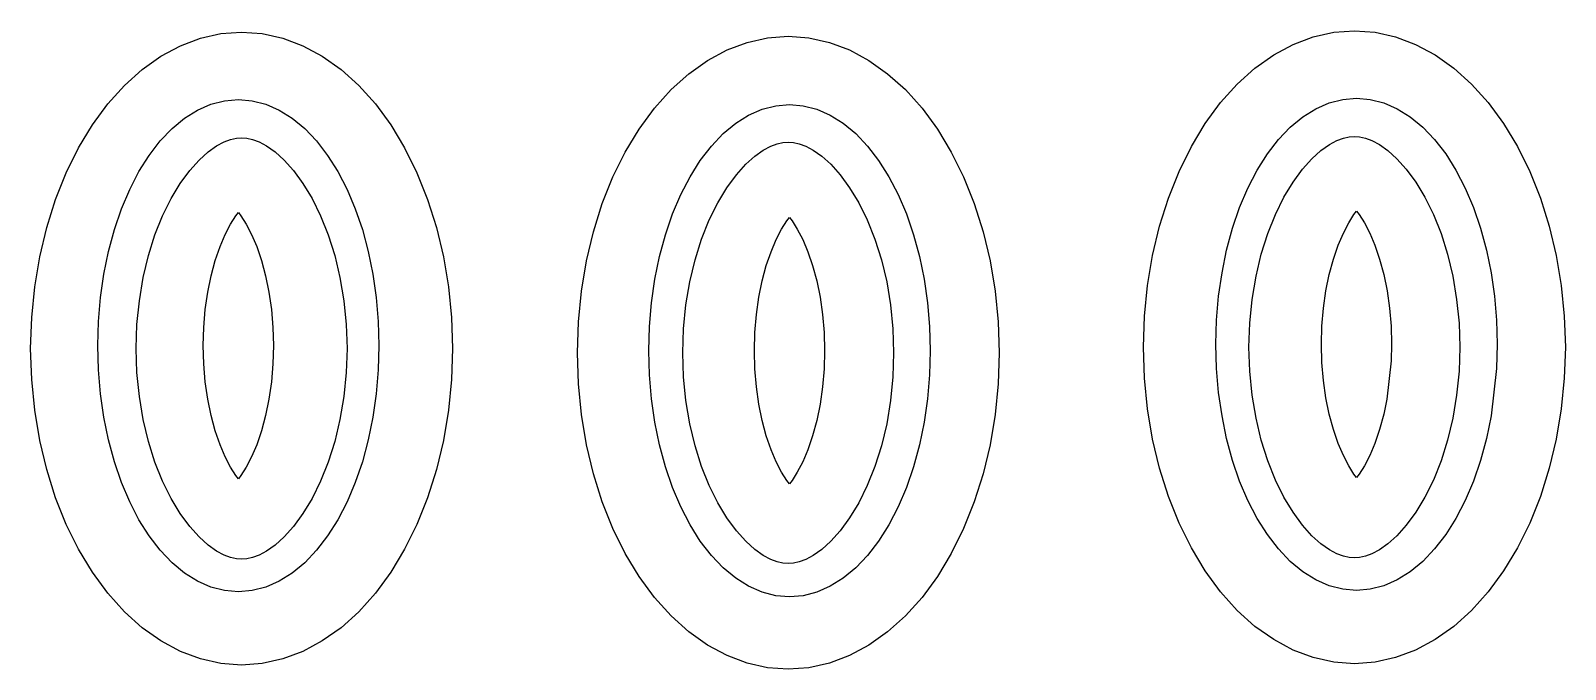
# Model space of a CAD drawing. Header units: millimetres. Extents: x 170 to 191.9, y -198.7 to -189.6.
import ezdxf

# ---------------------------------------------------------------- set-up
doc = ezdxf.new("R2010")
doc.units = ezdxf.units.MM
doc.layers.add('ports', color=5, linetype='Continuous')
doc.layers.add('windows', color=4, linetype='Continuous')

msp = doc.modelspace()

# ---------------------------------------------------------------- linework, layer by layer
at = {"layer": 'ports'}
for points in [[(172.985, -190.564), (173.181, -190.581), (173.375, -190.631), (173.565, -190.715), (173.75, -190.831), (173.928, -190.977), (174.096, -191.154), (174.254, -191.359), (174.399, -191.589), (174.531, -191.844), (174.648, -192.12), (174.749, -192.414), (174.833, -192.725), (174.899, -193.048), (174.946, -193.381), (174.975, -193.721), (174.985, -194.064), (174.975, -194.407), (174.946, -194.747), (174.899, -195.08), (174.833, -195.404), (174.749, -195.714), (174.648, -196.009), (174.531, -196.284), (174.399, -196.539), (174.254, -196.77), (174.096, -196.974), (173.928, -197.151), (173.75, -197.298), (173.565, -197.413), (173.375, -197.497), (173.181, -197.547), (172.985, -197.564), (172.789, -197.547), (172.595, -197.497), (172.404, -197.413), (172.22, -197.298), (172.042, -197.151), (171.874, -196.974), (171.716, -196.77), (171.571, -196.539), (171.439, -196.284), (171.322, -196.009), (171.221, -195.714), (171.137, -195.404), (171.071, -195.08), (171.023, -194.747), (170.995, -194.407), (170.985, -194.064), (170.995, -193.721), (171.023, -193.381), (171.071, -193.048), (171.137, -192.725), (171.221, -192.414), (171.322, -192.12), (171.439, -191.844), (171.571, -191.589), (171.716, -191.359), (171.874, -191.154), (172.042, -190.977), (172.22, -190.831), (172.404, -190.715), (172.595, -190.631), (172.789, -190.581)], [(188.891, -190.545), (189.087, -190.562), (189.281, -190.612), (189.471, -190.696), (189.656, -190.811), (189.833, -190.958), (190.002, -191.135), (190.159, -191.339), (190.305, -191.57), (190.437, -191.825), (190.554, -192.1), (190.654, -192.395), (190.738, -192.706), (190.804, -193.029), (190.852, -193.362), (190.881, -193.702), (190.891, -194.045), (190.881, -194.388), (190.804, -195.061), (190.738, -195.384), (190.654, -195.695), (190.554, -195.989), (190.437, -196.265), (190.305, -196.52), (190.159, -196.751), (190.002, -196.955), (189.833, -197.132), (189.656, -197.279), (189.471, -197.394), (189.281, -197.478), (189.087, -197.528), (188.891, -197.545), (188.695, -197.528), (188.5, -197.478), (188.31, -197.394), (188.125, -197.279), (187.948, -197.132), (187.779, -196.955), (187.622, -196.751), (187.476, -196.52), (187.345, -196.265), (187.228, -195.989), (187.127, -195.695), (187.043, -195.384), (186.977, -195.061), (186.929, -194.728), (186.9, -194.388), (186.891, -194.045), (186.9, -193.702), (186.929, -193.362), (186.977, -193.029), (187.043, -192.706), (187.127, -192.395), (187.228, -192.1), (187.345, -191.825), (187.476, -191.57), (187.622, -191.339), (187.779, -191.135), (187.948, -190.958), (188.125, -190.811), (188.31, -190.696), (188.5, -190.612), (188.695, -190.562)], [(180.824, -190.636), (181.02, -190.653), (181.214, -190.704), (181.405, -190.787), (181.589, -190.903), (181.767, -191.05), (181.935, -191.226), (182.093, -191.431), (182.238, -191.662), (182.37, -191.916), (182.487, -192.192), (182.588, -192.487), (182.672, -192.797), (182.738, -193.12), (182.786, -193.454), (182.814, -193.793), (182.824, -194.136), (182.814, -194.479), (182.786, -194.819), (182.738, -195.152), (182.672, -195.476), (182.588, -195.786), (182.487, -196.081), (182.37, -196.357), (182.238, -196.611), (182.093, -196.842), (181.935, -197.047), (181.767, -197.223), (181.589, -197.37), (181.405, -197.486), (181.214, -197.569), (181.02, -197.62), (180.824, -197.636), (180.628, -197.62), (180.434, -197.569), (180.243, -197.486), (180.059, -197.37), (179.881, -197.223), (179.713, -197.047), (179.555, -196.842), (179.41, -196.611), (179.278, -196.357), (179.161, -196.081), (179.06, -195.786), (178.976, -195.476), (178.91, -195.152), (178.862, -194.819), (178.834, -194.479), (178.824, -194.136), (178.834, -193.793), (178.862, -193.454), (178.91, -193.12), (178.976, -192.797), (179.06, -192.487), (179.161, -192.192), (179.278, -191.916), (179.41, -191.662), (179.555, -191.431), (179.713, -191.226), (179.881, -191.05), (180.059, -190.903), (180.243, -190.787), (180.434, -190.704), (180.628, -190.653)], [(172.985, -195.959), (172.947, -195.91), (172.873, -195.793), (172.797, -195.646), (172.724, -195.472), (172.656, -195.275), (172.597, -195.057), (172.55, -194.823), (172.514, -194.577), (172.493, -194.323), (172.486, -194.064), (172.493, -193.806), (172.514, -193.551), (172.55, -193.305), (172.597, -193.071), (172.656, -192.853), (172.724, -192.656), (172.797, -192.482), (172.873, -192.335), (172.947, -192.218), (172.985, -192.17), (173.022, -192.218), (173.096, -192.335), (173.172, -192.482), (173.246, -192.656), (173.314, -192.853), (173.372, -193.071), (173.42, -193.305), (173.456, -193.551), (173.477, -193.806), (173.484, -194.064), (173.477, -194.323), (173.456, -194.577), (173.42, -194.823), (173.372, -195.057), (173.314, -195.275), (173.246, -195.472), (173.172, -195.646), (173.096, -195.793), (173.022, -195.91)], [(180.824, -196.031), (180.787, -195.982), (180.713, -195.865), (180.637, -195.718), (180.563, -195.545), (180.495, -195.347), (180.437, -195.13), (180.389, -194.896), (180.353, -194.649), (180.332, -194.395), (180.325, -194.136), (180.332, -193.878), (180.353, -193.623), (180.389, -193.377), (180.437, -193.143), (180.495, -192.926), (180.563, -192.728), (180.637, -192.555), (180.713, -192.408), (180.787, -192.291), (180.824, -192.242), (180.862, -192.291), (180.936, -192.408), (181.012, -192.555), (181.085, -192.728), (181.153, -192.926), (181.212, -193.143), (181.259, -193.377), (181.295, -193.623), (181.316, -193.878), (181.323, -194.136), (181.316, -194.395), (181.295, -194.649), (181.259, -194.896), (181.212, -195.13), (181.153, -195.347), (181.085, -195.545), (181.012, -195.718), (180.936, -195.865), (180.862, -195.982)], [(188.891, -195.94), (188.853, -195.891), (188.779, -195.774), (188.703, -195.627), (188.629, -195.453), (188.562, -195.256), (188.503, -195.038), (188.455, -194.804), (188.42, -194.558), (188.398, -194.304), (188.391, -194.045), (188.398, -193.786), (188.42, -193.532), (188.455, -193.286), (188.503, -193.052), (188.562, -192.834), (188.629, -192.637), (188.703, -192.463), (188.779, -192.316), (188.853, -192.199), (188.891, -192.15), (188.928, -192.199), (189.002, -192.316), (189.078, -192.463), (189.152, -192.637), (189.219, -192.834), (189.278, -193.052), (189.326, -193.286), (189.361, -193.532), (189.383, -193.786), (189.39, -194.045), (189.383, -194.282), (189.322, -194.826), (189.278, -195.038), (189.219, -195.256), (189.152, -195.453), (189.078, -195.627), (189.002, -195.774), (188.928, -195.891)]]:
    msp.add_lwpolyline(points, close=True, dxfattribs=at)
at = {"layer": 'windows'}
for points in [[(173.03, -189.605), (173.325, -189.627), (173.616, -189.691), (173.901, -189.799), (174.179, -189.948), (174.445, -190.136), (174.697, -190.363), (174.934, -190.626), (175.152, -190.923), (175.349, -191.25), (175.525, -191.605), (175.676, -191.984), (175.802, -192.383), (175.901, -192.799), (175.973, -193.227), (176.016, -193.664), (176.03, -194.105), (176.016, -194.546), (175.973, -194.983), (175.901, -195.411), (175.802, -195.827), (175.676, -196.226), (175.525, -196.605), (175.349, -196.96), (175.152, -197.287), (174.934, -197.584), (174.697, -197.847), (174.445, -198.074), (174.179, -198.262), (173.901, -198.411), (173.616, -198.519), (173.325, -198.583), (173.03, -198.605), (172.736, -198.583), (172.445, -198.519), (172.16, -198.411), (171.882, -198.262), (171.616, -198.074), (171.364, -197.847), (171.127, -197.584), (170.909, -197.287), (170.711, -196.96), (170.536, -196.605), (170.385, -196.226), (170.259, -195.827), (170.16, -195.411), (170.088, -194.983), (170.045, -194.546), (170.03, -194.105), (170.045, -193.664), (170.088, -193.227), (170.16, -192.799), (170.259, -192.383), (170.385, -191.984), (170.536, -191.605), (170.711, -191.25), (170.909, -190.923), (171.127, -190.626), (171.364, -190.363), (171.616, -190.136), (171.882, -189.948), (172.16, -189.799), (172.445, -189.691), (172.736, -189.627)], [(180.807, -189.666), (181.101, -189.687), (181.392, -189.752), (181.678, -189.86), (181.955, -190.008), (182.221, -190.197), (182.474, -190.424), (182.71, -190.687), (182.928, -190.984), (183.126, -191.311), (183.301, -191.666), (183.453, -192.044), (183.579, -192.444), (183.678, -192.859), (183.749, -193.288), (183.793, -193.725), (183.807, -194.166), (183.793, -194.607), (183.749, -195.044), (183.678, -195.472), (183.579, -195.888), (183.453, -196.287), (183.301, -196.666), (183.126, -197.021), (182.928, -197.348), (182.71, -197.644), (182.474, -197.907), (182.221, -198.134), (181.955, -198.323), (181.678, -198.472), (181.392, -198.579), (181.101, -198.644), (180.807, -198.666), (180.513, -198.644), (180.222, -198.579), (179.936, -198.472), (179.659, -198.323), (179.393, -198.134), (179.14, -197.907), (178.904, -197.644), (178.686, -197.348), (178.488, -197.021), (178.313, -196.666), (178.161, -196.287), (178.035, -195.888), (177.936, -195.472), (177.865, -195.044), (177.821, -194.607), (177.807, -194.166), (177.821, -193.725), (177.865, -193.288), (177.936, -192.859), (178.035, -192.444), (178.161, -192.044), (178.313, -191.666), (178.488, -191.311), (178.686, -190.984), (178.904, -190.687), (179.14, -190.424), (179.393, -190.197), (179.659, -190.008), (179.936, -189.86), (180.222, -189.752), (180.513, -189.687)], [(188.861, -189.586), (189.155, -189.608), (189.446, -189.673), (189.731, -189.78), (190.009, -189.929), (190.275, -190.117), (190.527, -190.344), (190.764, -190.608), (190.982, -190.904), (191.18, -191.231), (191.355, -191.586), (191.506, -191.965), (191.632, -192.364), (191.731, -192.78), (191.803, -193.208), (191.846, -193.645), (191.861, -194.086), (191.846, -194.527), (191.803, -194.964), (191.731, -195.392), (191.632, -195.808), (191.506, -196.207), (191.355, -196.586), (191.18, -196.941), (190.982, -197.268), (190.764, -197.565), (190.527, -197.828), (190.275, -198.055), (190.009, -198.244), (189.731, -198.392), (189.446, -198.5), (189.155, -198.564), (188.861, -198.586), (188.567, -198.564), (188.275, -198.5), (187.99, -198.392), (187.713, -198.244), (187.446, -198.055), (187.194, -197.828), (186.957, -197.565), (186.739, -197.268), (186.542, -196.941), (186.366, -196.586), (186.215, -196.207), (186.089, -195.808), (185.99, -195.392), (185.918, -194.964), (185.875, -194.527), (185.861, -194.086), (185.875, -193.645), (185.918, -193.208), (185.99, -192.78), (186.089, -192.364), (186.215, -191.965), (186.366, -191.586), (186.542, -191.231), (186.739, -190.904), (186.957, -190.608), (187.194, -190.344), (187.446, -190.117), (187.713, -189.929), (187.99, -189.78), (188.275, -189.673), (188.567, -189.608)], [(173.03, -191.109), (173.105, -191.115), (173.187, -191.133), (173.28, -191.168), (173.387, -191.225), (173.506, -191.31), (173.635, -191.425), (173.769, -191.574), (173.903, -191.757), (174.033, -191.972), (174.154, -192.217), (174.263, -192.488), (174.355, -192.783), (174.43, -193.097), (174.485, -193.425), (174.518, -193.762), (174.53, -194.105), (174.518, -194.448), (174.485, -194.785), (174.43, -195.113), (174.355, -195.427), (174.263, -195.722), (174.154, -195.993), (174.033, -196.238), (173.903, -196.453), (173.769, -196.635), (173.635, -196.784), (173.506, -196.9), (173.387, -196.985), (173.28, -197.042), (173.187, -197.077), (173.105, -197.095), (173.03, -197.101), (172.956, -197.095), (172.874, -197.077), (172.781, -197.042), (172.674, -196.985), (172.555, -196.9), (172.426, -196.784), (172.292, -196.635), (172.158, -196.453), (172.028, -196.238), (171.907, -195.993), (171.798, -195.722), (171.705, -195.427), (171.631, -195.113), (171.576, -194.785), (171.542, -194.448), (171.531, -194.105), (171.542, -193.762), (171.576, -193.425), (171.631, -193.097), (171.705, -192.783), (171.798, -192.488), (171.907, -192.217), (172.028, -191.972), (172.158, -191.757), (172.292, -191.574), (172.426, -191.425), (172.555, -191.31), (172.674, -191.225), (172.781, -191.168), (172.874, -191.133), (172.956, -191.115)], [(180.807, -191.17), (180.882, -191.175), (180.964, -191.193), (181.057, -191.229), (181.163, -191.286), (181.283, -191.37), (181.412, -191.486), (181.545, -191.635), (181.68, -191.818), (181.81, -192.033), (181.931, -192.277), (182.039, -192.549), (182.132, -192.844), (182.207, -193.157), (182.262, -193.485), (182.295, -193.823), (182.306, -194.166), (182.295, -194.508), (182.262, -194.846), (182.207, -195.174), (182.132, -195.488), (182.039, -195.783), (181.931, -196.054), (181.81, -196.299), (181.68, -196.514), (181.545, -196.696), (181.412, -196.845), (181.283, -196.961), (181.163, -197.046), (181.057, -197.103), (180.964, -197.138), (180.882, -197.156), (180.807, -197.162), (180.732, -197.156), (180.651, -197.138), (180.557, -197.103), (180.451, -197.046), (180.331, -196.961), (180.203, -196.845), (180.069, -196.696), (179.934, -196.514), (179.805, -196.299), (179.684, -196.054), (179.575, -195.783), (179.482, -195.488), (179.407, -195.174), (179.352, -194.846), (179.319, -194.508), (179.308, -194.166), (179.319, -193.823), (179.352, -193.485), (179.407, -193.157), (179.482, -192.844), (179.575, -192.549), (179.684, -192.277), (179.805, -192.033), (179.934, -191.818), (180.069, -191.635), (180.203, -191.486), (180.331, -191.37), (180.451, -191.286), (180.557, -191.229), (180.651, -191.193), (180.732, -191.175)], [(188.861, -191.09), (188.935, -191.096), (189.017, -191.114), (189.11, -191.149), (189.217, -191.206), (189.336, -191.291), (189.465, -191.407), (189.599, -191.556), (189.733, -191.738), (189.863, -191.953), (189.984, -192.198), (190.093, -192.469), (190.186, -192.764), (190.26, -193.078), (190.315, -193.406), (190.349, -193.743), (190.36, -194.086), (190.349, -194.429), (190.315, -194.766), (190.26, -195.094), (190.186, -195.408), (190.093, -195.703), (189.984, -195.975), (189.863, -196.219), (189.733, -196.434), (189.599, -196.617), (189.465, -196.766), (189.336, -196.881), (189.217, -196.966), (189.11, -197.023), (189.017, -197.058), (188.935, -197.077), (188.861, -197.082), (188.786, -197.077), (188.704, -197.058), (188.611, -197.023), (188.504, -196.966), (188.385, -196.881), (188.256, -196.766), (188.122, -196.617), (187.988, -196.434), (187.858, -196.219), (187.737, -195.975), (187.629, -195.703), (187.536, -195.408), (187.461, -195.094), (187.406, -194.766), (187.373, -194.429), (187.361, -194.086), (187.373, -193.743), (187.406, -193.406), (187.461, -193.078), (187.536, -192.764), (187.629, -192.469), (187.737, -192.198), (187.858, -191.953), (187.988, -191.738), (188.122, -191.556), (188.256, -191.407), (188.385, -191.291), (188.504, -191.206), (188.611, -191.149), (188.704, -191.114), (188.786, -191.096)]]:
    msp.add_lwpolyline(points, close=True, dxfattribs=at)

doc.saveas('drawing.dxf')
